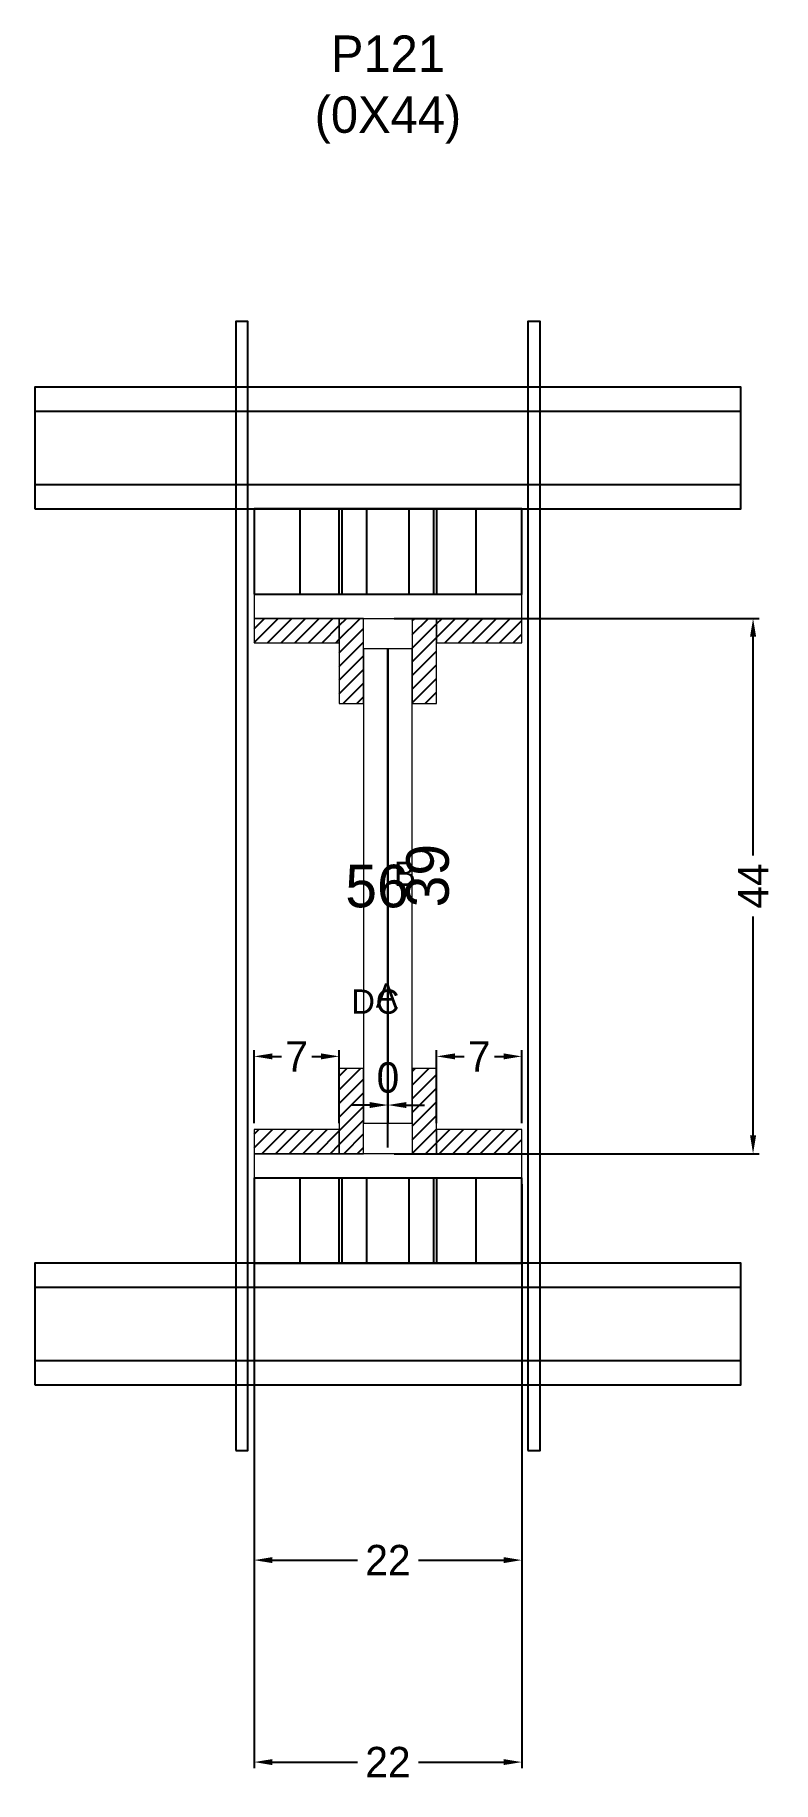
# Model space of a CAD drawing. Header units: centimetres. Extents: x -58 to 63, y -7 to 280.
import ezdxf

# ---------------------------------------------------------------- set-up
doc = ezdxf.new("R2010")
doc.units = ezdxf.units.CM
for name, color, linetype in [('CHAPA', 140, 'Continuous'), ('COTA', 241, 'Continuous'), ('Hachura', 251, 'Continuous'), ('Madeira', 30, 'Continuous'), ('NOMENCLATURA', 7, 'Continuous'), ('Painéis', 200, 'Continuous'), ('Perfil Metálico', 150, 'Continuous'), ('SARRAFO', 251, 'Continuous'), ('TEXTO_GERAL', 7, 'Continuous')]:
    doc.layers.add(name, color=color, linetype=linetype)
doc.dimstyles.new('cotax2', dxfattribs={"dimtxt": 2.5, "dimasz": 1.5, "dimexe": 0.5, "dimexo": 0.5, "dimgap": 0.5, "dimtad": 1, "dimcen": 2.5, "dimazin": 3, "dimtfac": 1, "dimtmove": 0, "dimatfit": 3})
pattern_1 = [(45, (0, 0), (-1.122532, 1.122532), [])]

# ---------------------------------------------------------------- blocks, each defined once
blk = doc.blocks.new('_CLOSEDFILLED')
at = {"color": 0, "linetype": 'BYBLOCK'}
blk.add_solid([(-1, 0.164), (0, 0), (-1, -0.164)], dxfattribs=at)
blk = doc.blocks.new('*D1')
for p, q in [((-22, 91), (-22, -5)), ((22, 91), (22, -5)), ((-19, -4), (-5, -4)), ((5, -4), (19, -4))]:
    blk.add_line(p, q)
at = {"layer": 'Defpoints'}
for p in [(-22, 92), (22, 92), (-22, -4)]:
    blk.add_point(p, dxfattribs=at)
at = {"layer": 'COTA', "xscale": 3, "yscale": 3, "rotation": 180}
blk.add_blockref('_CLOSEDFILLED', (-22, -4), dxfattribs=at)
at = {"layer": 'COTA', "xscale": 3, "yscale": 3}
blk.add_blockref('_CLOSEDFILLED', (22, -4), dxfattribs=at)
at = {"layer": 'COTA', "insert": (0, -4), "char_height": 5, "attachment_point": 5}
blk.add_mtext('22', dxfattribs=at)
blk = doc.blocks.new('*D2')
for p, q in [((-3, 104), (-6, 104)), ((0, 97), (0, 105)), ((0, 97), (0, 105)), ((0, 104), (0, 104)), ((3, 104), (6, 104))]:
    blk.add_line(p, q)
at = {"layer": 'Defpoints'}
for p in [(0, 104), (0, 96), (0, 96)]:
    blk.add_point(p, dxfattribs=at)
at = {"layer": 'COTA', "xscale": 3, "yscale": 3}
blk.add_blockref('_CLOSEDFILLED', (0, 104), dxfattribs=at)
at = {"layer": 'COTA', "xscale": 3, "yscale": 3, "rotation": 180}
blk.add_blockref('_CLOSEDFILLED', (0, 104), dxfattribs=at)
at = {"layer": 'COTA', "insert": (0, 108.5), "char_height": 5, "attachment_point": 5}
blk.add_mtext('0', dxfattribs=at)
blk = doc.blocks.new('*D3')
for p, q in [((1, 184), (61, 184)), ((60, 145), (60, 181)), ((60, 99), (60, 135)), ((1, 96), (61, 96))]:
    blk.add_line(p, q)
at = {"layer": 'Defpoints'}
for p in [(0, 184), (0, 96), (60, 96)]:
    blk.add_point(p, dxfattribs=at)
at = {"layer": 'COTA', "xscale": 3, "yscale": 3}
for p, rotation in [((60, 184), 90), ((60, 96), -90.00000000000001)]:
    blk.add_blockref('_CLOSEDFILLED', p, dxfattribs=dict(at, rotation=rotation))
at = {"layer": 'COTA', "insert": (60, 140), "char_height": 5, "attachment_point": 5, "rotation": 90}
blk.add_mtext('44', dxfattribs=at)
blk = doc.blocks.new('*D4')
for p, q in [((-22, 101), (-22, 113)), ((-19, 112), (-17.5, 112)), ((-12.5, 112), (-11, 112)), ((-8, 101), (-8, 113))]:
    blk.add_line(p, q)
at = {"layer": 'Defpoints'}
for p in [(-22, 112), (-22, 100), (-8, 100)]:
    blk.add_point(p, dxfattribs=at)
at = {"layer": 'COTA', "xscale": 3, "yscale": 3, "rotation": 180}
blk.add_blockref('_CLOSEDFILLED', (-22, 112), dxfattribs=at)
at = {"layer": 'COTA', "xscale": 3, "yscale": 3}
blk.add_blockref('_CLOSEDFILLED', (-8, 112), dxfattribs=at)
at = {"layer": 'COTA', "insert": (-15, 112), "char_height": 5, "attachment_point": 5}
blk.add_mtext('7', dxfattribs=at)
blk = doc.blocks.new('*D5')
for p, q in [((8, 101), (8, 113)), ((11, 112), (12.5, 112)), ((17.5, 112), (19, 112)), ((22, 101), (22, 113))]:
    blk.add_line(p, q)
at = {"layer": 'Defpoints'}
for p in [(8, 112), (8, 100), (22, 100)]:
    blk.add_point(p, dxfattribs=at)
at = {"layer": 'COTA', "xscale": 3, "yscale": 3, "rotation": 180}
blk.add_blockref('_CLOSEDFILLED', (8, 112), dxfattribs=at)
at = {"layer": 'COTA', "xscale": 3, "yscale": 3}
blk.add_blockref('_CLOSEDFILLED', (22, 112), dxfattribs=at)
at = {"layer": 'COTA', "insert": (15, 112), "char_height": 5, "attachment_point": 5}
blk.add_mtext('7', dxfattribs=at)
blk = doc.blocks.new('*D6')
for p, q in [((-22, 58.2), (-22, 28.2)), ((22, 58.2), (22, 28.2)), ((-19, 29.2), (-5, 29.2)), ((5, 29.2), (19, 29.2))]:
    blk.add_line(p, q)
at = {"layer": 'Defpoints'}
for p in [(-22, 59.2), (22, 59.2), (-22, 29.2)]:
    blk.add_point(p, dxfattribs=at)
at = {"layer": 'COTA', "xscale": 3, "yscale": 3, "rotation": 180}
blk.add_blockref('_CLOSEDFILLED', (-22, 29.2), dxfattribs=at)
at = {"layer": 'COTA', "xscale": 3, "yscale": 3}
blk.add_blockref('_CLOSEDFILLED', (22, 29.2), dxfattribs=at)
at = {"layer": 'COTA', "insert": (0, 29.2), "char_height": 5, "attachment_point": 5}
blk.add_mtext('22', dxfattribs=at)

msp = doc.modelspace()

# ---------------------------------------------------------------- hatches: boundary and pattern name
at = {"layer": 'Hachura'}
h = msp.add_hatch(dxfattribs=at)
h.set_pattern_fill('ANSI31')
h.set_pattern_definition(pattern_1)
h.paths.add_polyline_path([(-22, 180), (-8, 180), (-8, 184), (-22, 184)])
h = msp.add_hatch(dxfattribs=at)
h.set_pattern_fill('ANSI31')
h.set_pattern_definition(pattern_1)
h.paths.add_polyline_path([(-8, 170), (-4, 170), (-4, 184), (-8, 184)])
h = msp.add_hatch(dxfattribs=at)
h.set_pattern_fill('ANSI31')
h.set_pattern_definition(pattern_1)
h.paths.add_polyline_path([(4, 170), (8, 170), (8, 184), (4, 184)])
h = msp.add_hatch(dxfattribs=at)
h.set_pattern_fill('ANSI31')
h.set_pattern_definition(pattern_1)
h.paths.add_polyline_path([(8, 180), (22, 180), (22, 184), (8, 184)])
h = msp.add_hatch(dxfattribs=at)
h.set_pattern_fill('ANSI31')
h.set_pattern_definition(pattern_1)
h.paths.add_polyline_path([(-8, 96), (-4, 96), (-4, 110), (-8, 110)])
h = msp.add_hatch(dxfattribs=at)
h.set_pattern_fill('ANSI31')
h.set_pattern_definition(pattern_1)
h.paths.add_polyline_path([(4, 96), (8, 96), (8, 110), (4, 110)])
h = msp.add_hatch(dxfattribs=at)
h.set_pattern_fill('ANSI31')
h.set_pattern_definition(pattern_1)
h.paths.add_polyline_path([(-22, 96), (-8, 96), (-8, 100), (-22, 100)])
h = msp.add_hatch(dxfattribs=at)
h.set_pattern_fill('ANSI31')
h.set_pattern_definition(pattern_1)
h.paths.add_polyline_path([(8, 96), (22, 96), (22, 100), (8, 100)])

# ---------------------------------------------------------------- linework, layer by layer
at = {"layer": 'CHAPA', "lineweight": 18}
for points in [[(-22, 184), (22, 184), (22, 188), (-22, 188)], [(-22, 184), (22, 184), (22, 188), (-22, 188)], [(-4, 101), (0, 101), (0, 179), (-4, 179)], [(-4, 101), (0, 101), (0, 179), (-4, 179)], [(0, 101), (4, 101), (4, 179), (0, 179)], [(0, 101), (4, 101), (4, 179), (0, 179)], [(-22, 92), (22, 92), (22, 96), (-22, 96)], [(-22, 92), (22, 92), (22, 96), (-22, 96)]]:
    msp.add_lwpolyline(points, close=True, dxfattribs=at)
at = {"layer": 'Hachura'}
for points in [[(-25, 47.2), (-23, 47.2), (-23, 232.8), (-25, 232.8)], [(23, 47.2), (25, 47.2), (25, 232.8), (23, 232.8)]]:
    msp.add_lwpolyline(points, close=True, dxfattribs=at)
at = {"layer": 'Madeira', "color": 126}
for points in [[(-22, 188), (22, 188), (22, 202), (-22, 202)], [(-22, 188), (-8, 188), (-8, 202), (-22, 202)], [(-14.5, 188), (-7.5, 188), (-7.5, 202), (-14.5, 202)], [(-3.5, 188), (3.5, 188), (3.5, 202), (-3.5, 202)], [(7.5, 188), (14.5, 188), (14.5, 202), (7.5, 202)], [(8, 188), (22, 188), (22, 202), (8, 202)], [(-22, 78), (22, 78), (22, 92), (-22, 92)], [(-22, 78), (-8, 78), (-8, 92), (-22, 92)], [(-14.5, 78), (-7.5, 78), (-7.5, 92), (-14.5, 92)], [(-3.5, 78), (3.5, 78), (3.5, 92), (-3.5, 92)], [(7.5, 78), (14.5, 78), (14.5, 92), (7.5, 92)], [(8, 78), (22, 78), (22, 92), (8, 92)]]:
    msp.add_lwpolyline(points, close=True, dxfattribs=at)
at = {"layer": 'Painéis'}
msp.add_lwpolyline([(0, 101), (0, 101), (0, 179), (0, 179)], close=True, dxfattribs=at)
at = {"layer": 'Perfil Metálico', "color": 224}
for points in [[(-58, 202), (58, 202), (58, 222), (-58, 222)], [(-58, 206), (58, 206), (58, 218), (-58, 218)], [(-58, 58), (58, 58), (58, 78), (-58, 78)], [(-58, 62), (58, 62), (58, 74), (-58, 74)]]:
    msp.add_lwpolyline(points, close=True, dxfattribs=at)
at = {"layer": 'SARRAFO', "color": 251, "lineweight": 13}
for points in [[(-22, 180), (-8, 180), (-8, 184), (-22, 184)], [(-8, 170), (-4, 170), (-4, 184), (-8, 184)], [(4, 170), (8, 170), (8, 184), (4, 184)], [(8, 180), (22, 180), (22, 184), (8, 184)], [(-8, 96), (-4, 96), (-4, 110), (-8, 110)], [(4, 96), (8, 96), (8, 110), (4, 110)], [(-22, 96), (-8, 96), (-8, 100), (-22, 100)], [(8, 96), (22, 96), (22, 100), (8, 100)]]:
    msp.add_lwpolyline(points, close=True, dxfattribs=at)

# ---------------------------------------------------------------- texts
at = {"layer": 'COTA'}
msp.add_text('39', height=7, rotation=90, dxfattribs=at).set_placement((10, 136.5))
msp.add_text('56', height=7, dxfattribs=at).set_placement((-7, 136.5))
at = {"layer": 'NOMENCLATURA', "insert": (0, 262), "char_height": 6, "attachment_point": 8}
msp.add_mtext('P121\\P(0X44)', dxfattribs=at)
at = {"layer": 'TEXTO_GERAL'}
for s, p in [('B', (1, 140)), ('A', (-2, 120)), ('D', (-6, 119)), ('C', (-2, 119))]:
    msp.add_text(s, height=4, dxfattribs=at).set_placement(p)

# ---------------------------------------------------------------- dimensions: what is measured, and where the dimension line sits
at = {"layer": 'COTA'}
dim = msp.add_linear_dim(base=(60, 96), p1=(0, 96), p2=(0, 184), angle=90, dimstyle='cotax2', dxfattribs=at)
dim.commit()
dim.dimension.update_dxf_attribs({"geometry": '*D3', "text_midpoint": (60, 140)})
for base, p1, p2, picture, middle in [((-22, 112), (-22, 100), (-8, 100), '*D4', (-15, 112)), ((8, 112), (8, 100), (22, 100), '*D5', (15, 112)), ((0, 104), (0, 96), (0, 96), '*D2', (0, 108.5)), ((-22, -4), (-22, 92), (22, 92), '*D1', (0, -4)), ((-22, 29.2), (-22, 59.2), (22, 59.2), '*D6', (0, 29.2))]:
    dim = msp.add_linear_dim(base=base, p1=p1, p2=p2, dimstyle='cotax2', dxfattribs=at)
    dim.commit()
    dim.dimension.update_dxf_attribs({"geometry": picture, "text_midpoint": middle})

doc.saveas('drawing.dxf')
